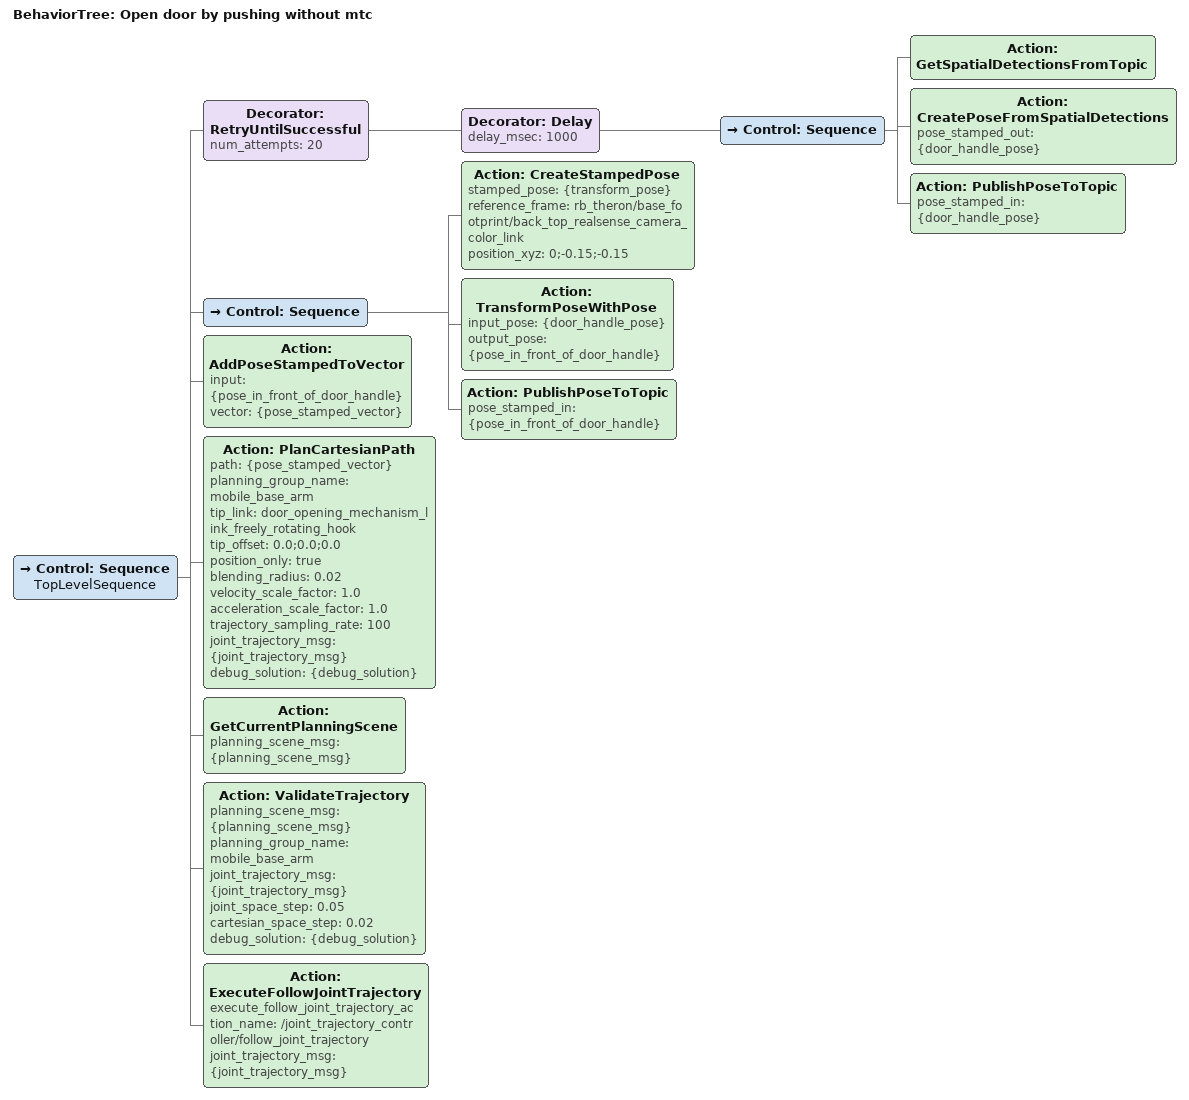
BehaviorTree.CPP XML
<?xml version='1.0' encoding='UTF-8'?>
<root BTCPP_format="4" main_tree_to_execute="Open door by pushing without mtc">
  <BehaviorTree ID="Open door by pushing without mtc" _description="Opens a door by pushing it open." _hardcoded="false">
    <Control ID="Sequence" name="TopLevelSequence">
      <Decorator ID="RetryUntilSuccessful" num_attempts="20">
        <Decorator ID="Delay" delay_msec="1000">
          <Control ID="Sequence">
            <Action ID="GetSpatialDetectionsFromTopic"/>
            <Action ID="CreatePoseFromSpatialDetections" pose_stamped_out="{door_handle_pose}"/>
            <Action ID="PublishPoseToTopic" pose_stamped_in="{door_handle_pose}"/>
          </Control>
        </Decorator>
      </Decorator>
      <Control ID="Sequence">
        <Action ID="CreateStampedPose" stamped_pose="{transform_pose}" reference_frame="rb_theron/base_footprint/back_top_realsense_camera_color_link" position_xyz="0;-0.15;-0.15"/>
        <Action ID="TransformPoseWithPose" input_pose="{door_handle_pose}" output_pose="{pose_in_front_of_door_handle}"/>
        <Action ID="PublishPoseToTopic" pose_stamped_in="{pose_in_front_of_door_handle}"/>
      </Control>
      <Action ID="AddPoseStampedToVector" input="{pose_in_front_of_door_handle}" vector="{pose_stamped_vector}"/>
      <Action ID="PlanCartesianPath" path="{pose_stamped_vector}" planning_group_name="mobile_base_arm" tip_link="door_opening_mechanism_link_freely_rotating_hook" tip_offset="0.0;0.0;0.0" position_only="true" blending_radius="0.02" velocity_scale_factor="1.0" acceleration_scale_factor="1.0" trajectory_sampling_rate="100" joint_trajectory_msg="{joint_trajectory_msg}" debug_solution="{debug_solution}"/>
      <Action ID="GetCurrentPlanningScene" planning_scene_msg="{planning_scene_msg}"/>
      <Action ID="ValidateTrajectory" planning_scene_msg="{planning_scene_msg}" planning_group_name="mobile_base_arm" joint_trajectory_msg="{joint_trajectory_msg}" joint_space_step="0.05" cartesian_space_step="0.02" debug_solution="{debug_solution}"/>
      <Action ID="ExecuteFollowJointTrajectory" execute_follow_joint_trajectory_action_name="/joint_trajectory_controller/follow_joint_trajectory" joint_trajectory_msg="{joint_trajectory_msg}"/>
    </Control>
  </BehaviorTree>
</root>
